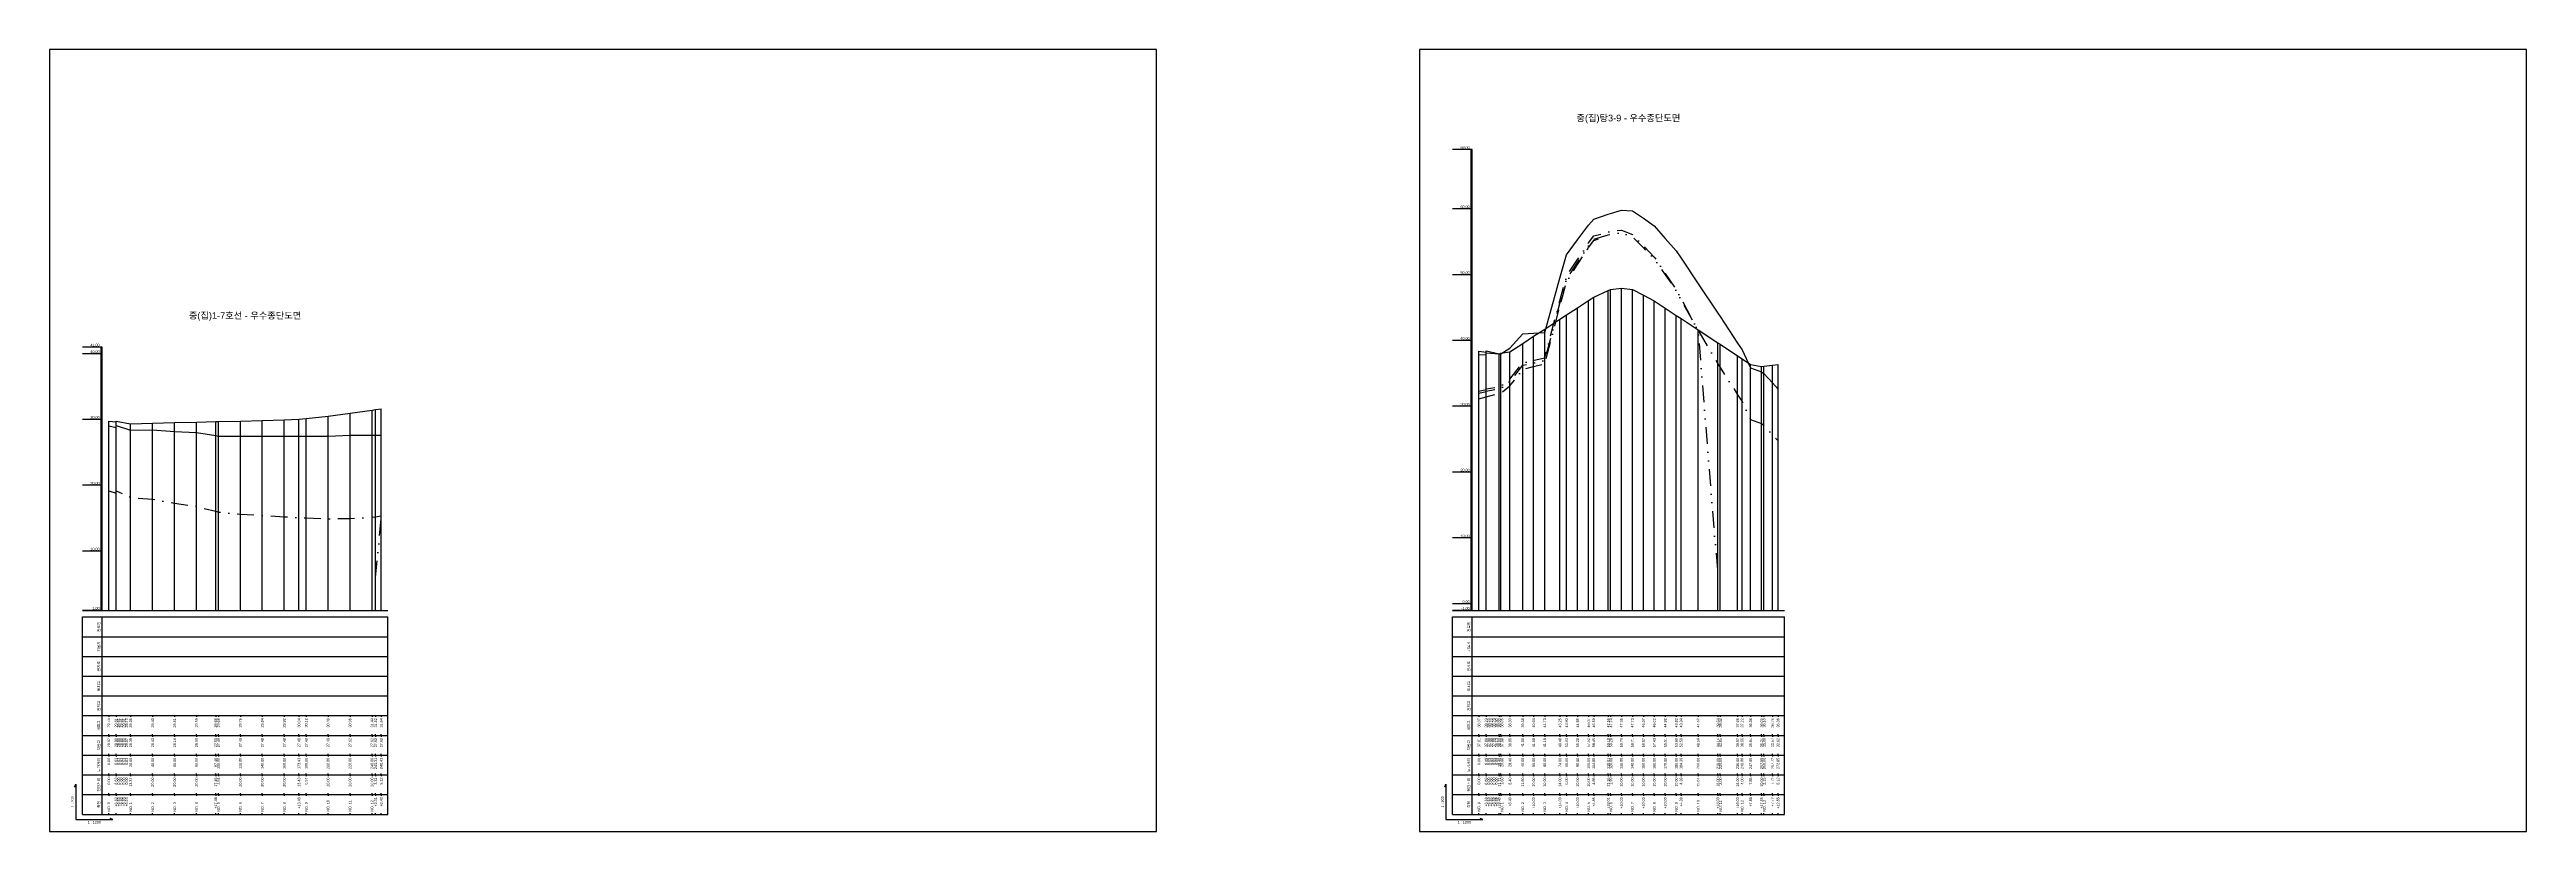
# Model space of a CAD drawing. Header units: millimetres. Extents: x -7351 to 135086, y 1419 to 5643.
# Drawn here: x 82395 to 84277, y 1419 to 2013 of the extents above; entities that cross this region are included whole.
import ezdxf
from ezdxf.enums import TextEntityAlignment as Align

# ---------------------------------------------------------------- set-up
doc = ezdxf.new("R2010")
doc.units = ezdxf.units.MM
for name, pattern in [('BORDER', [44.45, 12.7, -6.35, 12.7, -6.35, 0, -6.35]), ('DASHDOT', [25.4, 12.7, -6.35, 0, -6.35]), ('DIVIDE', [31.75, 12.7, -6.35, 0, -6.35, 0, -6.35])]:
    doc.linetypes.add(name, pattern=pattern)
for name, color, linetype in [('KZ_종단_계획선', 1, 'Continuous'), ('KZ_종단_노선명', 7, 'Continuous'), ('KZ_종단_도각', 7, 'Continuous'), ('KZ_종단_수직선', 7, 'Continuous'), ('KZ_종단_암선1', 56, 'DASHDOT'), ('KZ_종단_암선2', 4, 'DIVIDE'), ('KZ_종단_암선3', 6, 'BORDER'), ('KZ_종단_지반선', 3, 'Continuous'), ('KZ_종단_테이블문자', 7, 'Continuous'), ('KZ_종단_테이블선', 7, 'Continuous'), ('KZ_종단_폴대', 7, 'Continuous')]:
    doc.layers.add(name, color=color, linetype=linetype)
doc.styles.get("Standard").update_dxf_attribs({"font": 'arial.ttf'})

msp = doc.modelspace()

# ---------------------------------------------------------------- linework, layer by layer
at = {"layer": 'KZ_종단_계획선'}
for points in [[(83481.4, 1783.9), (83486.9, 1783.2), (83486.9, 1783.2), (83486.9, 1783.2), (83486.9, 1783.2), (83486.9, 1784.1), (83496.7, 1782), (83498, 1782.3), (83505, 1783.5), (83514.7, 1789.8), (83523, 1795.3), (83531.4, 1800.7), (83543, 1808.3), (83548, 1811.5), (83556.4, 1816.9), (83564.7, 1822.4), (83568.7, 1825), (83579.7, 1830), (83581.4, 1830.8), (83589.7, 1831.8), (83598, 1830.7), (83606.4, 1826.4), (83614.7, 1822.1), (83623, 1816.6), (83631.4, 1811.1), (83635, 1808.7), (83648, 1800.1), (83663, 1790.3), (83664.7, 1789.2), (83678, 1780.4), (83681.4, 1778.2), (83687.9, 1773.8), (83696.2, 1772.3), (83698, 1772.6), (83704.5, 1773.3), (83708.7, 1773.8)], [(82440.4, 1730.7), (82445.9, 1730.1), (82445.9, 1730.1), (82445.9, 1730.1), (82445.9, 1730.1), (82445.9, 1730.7), (82457, 1728.8), (82473.7, 1729.2), (82490.4, 1729.6), (82507, 1730), (82521.6, 1730.4), (82523.7, 1730.4), (82540.4, 1730.8), (82557, 1731.2), (82573.7, 1731.7), (82584.9, 1732.2), (82590.4, 1732.7), (82607, 1734.5), (82623.7, 1736.8), (82640.4, 1739.2), (82643.1, 1739.6), (82647.4, 1740.2)]]:
    msp.add_lwpolyline(points, dxfattribs=at)
at = {"layer": 'KZ_종단_도각'}
for points in [[(82395.4, 1419), (83236.4, 1419), (83236.4, 2013), (82395.4, 2013)], [(83436.4, 1419), (84277.4, 1419), (84277.4, 2013), (83436.4, 2013)]]:
    msp.add_lwpolyline(points, close=True, dxfattribs=at)
at = {"layer": 'KZ_종단_수직선'}
for p, q in [((83579.7, 1587), (83579.7, 1830)), ((83581.4, 1587), (83581.4, 1830.8)), ((83589.7, 1587), (83589.7, 1831.8)), ((83598, 1587), (83598, 1830.7)), ((83606.4, 1587), (83606.4, 1826.4)), ((83543, 1587), (83543, 1808.3)), ((83548, 1587), (83548, 1811.5)), ((83556.4, 1587), (83556.4, 1816.9)), ((83564.7, 1587), (83564.7, 1822.4)), ((83568.7, 1587), (83568.7, 1825)), ((83614.7, 1587), (83614.7, 1822.1)), ((83623, 1587), (83623, 1816.6)), ((83631.4, 1587), (83631.4, 1811.1)), ((83635, 1587), (83635, 1808.7)), ((83514.7, 1587), (83514.7, 1789.8)), ((83523, 1587), (83523, 1795.3)), ((83531.4, 1587), (83531.4, 1800.7)), ((83648, 1587), (83648, 1800.1)), ((83663, 1587), (83663, 1790.3)), ((83664.7, 1587), (83664.7, 1789.2)), ((83481.4, 1587), (83481.4, 1783.9)), ((83486.9, 1587), (83486.9, 1784.1)), ((83486.9, 1587), (83486.9, 1783.2)), ((83486.9, 1587), (83486.9, 1783.2)), ((83486.9, 1587), (83486.9, 1783.2)), ((83486.9, 1587), (83486.9, 1783.2)), ((83496.7, 1587), (83496.7, 1782)), ((83498, 1587), (83498, 1782.3)), ((83505, 1587), (83505, 1783.5)), ((83678, 1587), (83678, 1780.4)), ((83681.4, 1587), (83681.4, 1778.2)), ((83687.9, 1587), (83687.9, 1773.8)), ((83696.2, 1587), (83696.2, 1772.3)), ((83698, 1587), (83698, 1772.6)), ((83704.5, 1587), (83704.5, 1773.3)), ((83708.7, 1587), (83708.7, 1773.8)), ((82573.7, 1587), (82573.7, 1731.7)), ((82584.9, 1587), (82584.9, 1732.2)), ((82590.4, 1587), (82590.4, 1732.7)), ((82607, 1587), (82607, 1734.5)), ((82623.7, 1587), (82623.7, 1736.8)), ((82640.4, 1587), (82640.4, 1739.2)), ((82643.1, 1587), (82643.1, 1739.6)), ((82647.4, 1587), (82647.4, 1740.2)), ((82440.4, 1587), (82440.4, 1730.7)), ((82445.9, 1587), (82445.9, 1730.7)), ((82445.9, 1587), (82445.9, 1730.1)), ((82445.9, 1587), (82445.9, 1730.1)), ((82445.9, 1587), (82445.9, 1730.1)), ((82445.9, 1587), (82445.9, 1730.1)), ((82457, 1587), (82457, 1728.8)), ((82473.7, 1587), (82473.7, 1729.2)), ((82490.4, 1587), (82490.4, 1729.6)), ((82507, 1587), (82507, 1730)), ((82521.6, 1587), (82521.6, 1730.4)), ((82523.7, 1587), (82523.7, 1730.4)), ((82540.4, 1587), (82540.4, 1730.8)), ((82557, 1587), (82557, 1731.2))]:
    msp.add_line(p, q, dxfattribs=at)
at = {"layer": 'KZ_종단_암선1', "flags": 128}
for points in [[(83481.4, 1753.5), (83486.9, 1754.8), (83486.9, 1754.8), (83486.9, 1754.8), (83486.9, 1754.8), (83486.9, 1755.2), (83496.7, 1757), (83498, 1757.2), (83505, 1762.7), (83514.7, 1775.1), (83523, 1776.9), (83531.4, 1778.8), (83543, 1822.2), (83548, 1840.8), (83556.4, 1853.5), (83564.7, 1866.1), (83568.7, 1871.4), (83579.7, 1874.4), (83581.4, 1874.9), (83589.7, 1875.9), (83598, 1872.6), (83606.4, 1864), (83614.7, 1855.4), (83623, 1843), (83631.4, 1830.5), (83635, 1823.7), (83648, 1799.6), (83663, 1774.2), (83664.7, 1771.4), (83678, 1750.8), (83681.4, 1745.7), (83687.9, 1732.1), (83696.2, 1729), (83698, 1727.7), (83704.5, 1720.5), (83708.7, 1715.7)], [(82440.4, 1677.7), (82445.9, 1676), (82445.9, 1676), (82445.9, 1676), (82445.9, 1676), (82445.9, 1677.9), (82457, 1672.8), (82473.7, 1671.4), (82490.4, 1668.4), (82507, 1666), (82521.6, 1662.3), (82523.7, 1661.7), (82540.4, 1660.1), (82557, 1659.1), (82573.7, 1658.1), (82584.9, 1657.4), (82590.4, 1657.3), (82607, 1656.6), (82623.7, 1656.8), (82640.4, 1657.8), (82643.1, 1658.1), (82647.4, 1658.7)]]:
    msp.add_lwpolyline(points, dxfattribs=at)
at = {"layer": 'KZ_종단_암선2', "flags": 128}
for points in [[(83481.4, 1751.9), (83486.9, 1753.2), (83486.9, 1753.2), (83486.9, 1753.2), (83486.9, 1753.2), (83486.9, 1753.6), (83496.7, 1755.3), (83498, 1755.5), (83505, 1760.9), (83514.7, 1773.2), (83523, 1775), (83531.4, 1776.8), (83543, 1820.2), (83548, 1838.8), (83556.4, 1851.3), (83564.7, 1863.8), (83568.7, 1869.1), (83579.7, 1872.2), (83581.4, 1872.7), (83589.7, 1873.8), (83598, 1870.8), (83606.4, 1862.4), (83614.7, 1854.1), (83623, 1841.9), (83631.4, 1829.7), (83635, 1823), (83648, 1799.3), (83663, 1612.8)], [(82643.1, 1612.1), (82647.4, 1658.6)]]:
    msp.add_lwpolyline(points, dxfattribs=at)
at = {"layer": 'KZ_종단_암선3', "flags": 128}
msp.add_lwpolyline([(83481.4, 1747.7), (83486.9, 1749.1), (83486.9, 1749.1), (83486.9, 1749.1), (83486.9, 1749.1), (83486.9, 1749.3), (83496.7, 1751.6), (83498, 1751.8), (83505, 1757.5), (83514.7, 1770.1), (83523, 1772.2), (83531.4, 1774.3), (83543, 1818.1), (83548, 1836.9), (83556.4, 1849.7), (83564.7, 1862.6), (83568.7, 1868), (83579.7, 1871.8), (83581.4, 1872.3)], dxfattribs=at)
at = {"layer": 'KZ_종단_지반선', "flags": 128}
for points in [[(83481.4, 1781.1), (83486.9, 1781.4), (83486.9, 1781.4), (83486.9, 1781.4), (83486.9, 1781.4), (83486.9, 1782.7), (83496.7, 1782), (83498, 1782), (83505, 1786.3), (83514.7, 1797), (83523, 1797.5), (83531.4, 1798), (83543, 1839.4), (83548, 1857.2), (83556.4, 1868.4), (83564.7, 1879.6), (83568.7, 1884.3), (83579.7, 1887.9), (83581.4, 1888.5), (83589.7, 1891), (83598, 1890.6), (83606.4, 1884.9), (83614.7, 1879.2), (83623, 1869.6), (83631.4, 1860), (83635, 1854.5), (83648, 1835), (83663, 1812.8), (83664.7, 1810.3), (83678, 1789.9), (83681.4, 1784.8), (83687.9, 1771.2), (83696.2, 1768.2), (83698, 1767), (83704.5, 1759.9), (83708.7, 1755.1)], [(82440.4, 1727.2), (82445.9, 1726), (82445.9, 1726), (82445.9, 1726), (82445.9, 1726), (82445.9, 1727.4), (82457, 1724), (82473.7, 1724.2), (82490.4, 1722.8), (82507, 1722), (82521.6, 1719.8), (82523.7, 1719.4), (82540.4, 1719.4), (82557, 1719.4), (82573.7, 1719.4), (82584.9, 1719.4), (82590.4, 1719.4), (82607, 1719.4), (82623.7, 1720.1), (82640.4, 1720.1), (82643.1, 1720.1), (82647.4, 1720.1)]]:
    msp.add_lwpolyline(points, dxfattribs=at)
at = {"layer": 'KZ_종단_테이블선'}
for p, q in [((82420.4, 1587), (82652.4, 1587)), ((82420.4, 1567), (82420.4, 1582)), ((82420.4, 1582), (82652.4, 1582)), ((82435.4, 1567), (82435.4, 1582)), ((82652.4, 1567), (82652.4, 1582)), ((83461.4, 1587), (83713.7, 1587)), ((83461.4, 1567), (83461.4, 1582)), ((83461.4, 1582), (83713.7, 1582)), ((83476.4, 1567), (83476.4, 1582)), ((83713.7, 1567), (83713.7, 1582)), ((82420.4, 1552), (82420.4, 1567)), ((82420.4, 1567), (82652.4, 1567)), ((82435.4, 1552), (82435.4, 1567)), ((82652.4, 1552), (82652.4, 1567)), ((83461.4, 1552), (83461.4, 1567)), ((83461.4, 1567), (83713.7, 1567)), ((83476.4, 1552), (83476.4, 1567)), ((83713.7, 1552), (83713.7, 1567)), ((82420.4, 1537), (82420.4, 1552)), ((82420.4, 1552), (82652.4, 1552)), ((82435.4, 1537), (82435.4, 1552)), ((82652.4, 1537), (82652.4, 1552)), ((83461.4, 1537), (83461.4, 1552)), ((83461.4, 1552), (83713.7, 1552)), ((83476.4, 1537), (83476.4, 1552)), ((83713.7, 1537), (83713.7, 1552)), ((82420.4, 1522), (82420.4, 1537)), ((82420.4, 1537), (82652.4, 1537)), ((82435.4, 1522), (82435.4, 1537)), ((82652.4, 1522), (82652.4, 1537)), ((83461.4, 1522), (83461.4, 1537)), ((83461.4, 1537), (83713.7, 1537)), ((83476.4, 1522), (83476.4, 1537)), ((83713.7, 1522), (83713.7, 1537)), ((82420.4, 1507), (82420.4, 1522)), ((82420.4, 1522), (82652.4, 1522)), ((82420.4, 1492), (82420.4, 1507)), ((82420.4, 1507), (82652.4, 1507)), ((82435.4, 1507), (82435.4, 1522)), ((82435.4, 1492), (82435.4, 1507)), ((82440.4, 1507), (82440.4, 1506)), ((82445.9, 1507), (82445.9, 1506)), ((82445.9, 1507), (82445.9, 1506)), ((82445.9, 1507), (82445.9, 1506)), ((82445.9, 1507), (82445.9, 1506)), ((82445.9, 1507), (82445.9, 1506)), ((82457, 1507), (82457, 1506)), ((82473.7, 1507), (82473.7, 1506)), ((82490.4, 1507), (82490.4, 1506)), ((82507, 1507), (82507, 1506)), ((82521.6, 1507), (82521.6, 1506)), ((82523.7, 1507), (82523.7, 1506)), ((82540.4, 1507), (82540.4, 1506)), ((82557, 1507), (82557, 1506)), ((82573.7, 1507), (82573.7, 1506)), ((82584.9, 1507), (82584.9, 1506)), ((82590.4, 1507), (82590.4, 1506)), ((82607, 1507), (82607, 1506)), ((82623.7, 1507), (82623.7, 1506)), ((82640.4, 1507), (82640.4, 1506)), ((82643.1, 1507), (82643.1, 1506)), ((82647.4, 1507), (82647.4, 1506)), ((82652.4, 1507), (82652.4, 1522)), ((82652.4, 1492), (82652.4, 1507)), ((83461.4, 1507), (83461.4, 1522)), ((83461.4, 1522), (83713.7, 1522)), ((83461.4, 1492), (83461.4, 1507)), ((83461.4, 1507), (83713.7, 1507)), ((83476.4, 1507), (83476.4, 1522)), ((83476.4, 1492), (83476.4, 1507)), ((83481.4, 1507), (83481.4, 1506)), ((83486.9, 1507), (83486.9, 1506)), ((83486.9, 1507), (83486.9, 1506)), ((83486.9, 1507), (83486.9, 1506)), ((83486.9, 1507), (83486.9, 1506)), ((83486.9, 1507), (83486.9, 1506)), ((83496.7, 1507), (83496.7, 1506)), ((83498, 1507), (83498, 1506)), ((83505, 1507), (83505, 1506)), ((83514.7, 1507), (83514.7, 1506)), ((83523, 1507), (83523, 1506)), ((83531.4, 1507), (83531.4, 1506)), ((83543, 1507), (83543, 1506)), ((83548, 1507), (83548, 1506)), ((83556.4, 1507), (83556.4, 1506)), ((83564.7, 1507), (83564.7, 1506)), ((83568.7, 1507), (83568.7, 1506)), ((83579.7, 1507), (83579.7, 1506)), ((83581.4, 1507), (83581.4, 1506)), ((83589.7, 1507), (83589.7, 1506)), ((83598, 1507), (83598, 1506)), ((83606.4, 1507), (83606.4, 1506)), ((83614.7, 1507), (83614.7, 1506)), ((83623, 1507), (83623, 1506)), ((83631.4, 1507), (83631.4, 1506)), ((83635, 1507), (83635, 1506)), ((83648, 1507), (83648, 1506)), ((83663, 1507), (83663, 1506)), ((83664.7, 1507), (83664.7, 1506)), ((83678, 1507), (83678, 1506)), ((83681.4, 1507), (83681.4, 1506)), ((83687.9, 1507), (83687.9, 1506)), ((83696.2, 1507), (83696.2, 1506)), ((83698, 1507), (83698, 1506)), ((83704.5, 1507), (83704.5, 1506)), ((83708.7, 1507), (83708.7, 1506)), ((83713.7, 1507), (83713.7, 1522)), ((83713.7, 1492), (83713.7, 1507)), ((82420.4, 1477), (82420.4, 1492)), ((82420.4, 1492), (82652.4, 1492)), ((82435.4, 1477), (82435.4, 1492)), ((82440.4, 1492), (82440.4, 1493)), ((82440.4, 1492), (82440.4, 1491)), ((82445.9, 1492), (82445.9, 1493)), ((82445.9, 1492), (82445.9, 1493)), ((82445.9, 1492), (82445.9, 1493)), ((82445.9, 1492), (82445.9, 1493)), ((82445.9, 1492), (82445.9, 1493)), ((82445.9, 1492), (82445.9, 1491)), ((82445.9, 1492), (82445.9, 1491)), ((82445.9, 1492), (82445.9, 1491)), ((82445.9, 1492), (82445.9, 1491)), ((82445.9, 1492), (82445.9, 1491)), ((82457, 1492), (82457, 1493)), ((82457, 1492), (82457, 1491)), ((82473.7, 1492), (82473.7, 1493)), ((82473.7, 1492), (82473.7, 1491)), ((82490.4, 1492), (82490.4, 1493)), ((82490.4, 1492), (82490.4, 1491)), ((82507, 1492), (82507, 1493)), ((82507, 1492), (82507, 1491)), ((82521.6, 1492), (82521.6, 1493)), ((82521.6, 1492), (82521.6, 1491)), ((82523.7, 1492), (82523.7, 1493)), ((82523.7, 1492), (82523.7, 1491)), ((82540.4, 1492), (82540.4, 1493)), ((82540.4, 1492), (82540.4, 1491)), ((82557, 1492), (82557, 1493)), ((82557, 1492), (82557, 1491)), ((82573.7, 1492), (82573.7, 1493)), ((82573.7, 1492), (82573.7, 1491)), ((82584.9, 1492), (82584.9, 1493)), ((82584.9, 1492), (82584.9, 1491)), ((82590.4, 1492), (82590.4, 1493)), ((82590.4, 1492), (82590.4, 1491)), ((82607, 1492), (82607, 1493)), ((82607, 1492), (82607, 1491)), ((82623.7, 1492), (82623.7, 1493)), ((82623.7, 1492), (82623.7, 1491)), ((82640.4, 1492), (82640.4, 1493)), ((82640.4, 1492), (82640.4, 1491)), ((82643.1, 1492), (82643.1, 1493)), ((82643.1, 1492), (82643.1, 1491)), ((82647.4, 1492), (82647.4, 1493)), ((82647.4, 1492), (82647.4, 1491)), ((82652.4, 1477), (82652.4, 1492)), ((83461.4, 1477), (83461.4, 1492)), ((83461.4, 1492), (83713.7, 1492)), ((83476.4, 1477), (83476.4, 1492)), ((83481.4, 1492), (83481.4, 1493)), ((83481.4, 1492), (83481.4, 1491)), ((83486.9, 1492), (83486.9, 1493)), ((83486.9, 1492), (83486.9, 1493)), ((83486.9, 1492), (83486.9, 1493)), ((83486.9, 1492), (83486.9, 1493)), ((83486.9, 1492), (83486.9, 1493)), ((83486.9, 1492), (83486.9, 1491)), ((83486.9, 1492), (83486.9, 1491)), ((83486.9, 1492), (83486.9, 1491)), ((83486.9, 1492), (83486.9, 1491)), ((83486.9, 1492), (83486.9, 1491)), ((83496.7, 1492), (83496.7, 1493)), ((83496.7, 1492), (83496.7, 1491)), ((83498, 1492), (83498, 1493)), ((83498, 1492), (83498, 1491)), ((83505, 1492), (83505, 1493)), ((83505, 1492), (83505, 1491)), ((83514.7, 1492), (83514.7, 1493)), ((83514.7, 1492), (83514.7, 1491)), ((83523, 1492), (83523, 1493)), ((83523, 1492), (83523, 1491)), ((83531.4, 1492), (83531.4, 1493)), ((83531.4, 1492), (83531.4, 1491)), ((83543, 1492), (83543, 1493)), ((83543, 1492), (83543, 1491)), ((83548, 1492), (83548, 1493)), ((83548, 1492), (83548, 1491)), ((83556.4, 1492), (83556.4, 1493)), ((83556.4, 1492), (83556.4, 1491)), ((83564.7, 1492), (83564.7, 1493)), ((83564.7, 1492), (83564.7, 1491)), ((83568.7, 1492), (83568.7, 1493)), ((83568.7, 1492), (83568.7, 1491)), ((83579.7, 1492), (83579.7, 1493)), ((83579.7, 1492), (83579.7, 1491)), ((83581.4, 1492), (83581.4, 1493)), ((83581.4, 1492), (83581.4, 1491)), ((83589.7, 1492), (83589.7, 1493)), ((83589.7, 1492), (83589.7, 1491)), ((83598, 1492), (83598, 1493)), ((83598, 1492), (83598, 1491)), ((83606.4, 1492), (83606.4, 1493)), ((83606.4, 1492), (83606.4, 1491)), ((83614.7, 1492), (83614.7, 1493)), ((83614.7, 1492), (83614.7, 1491)), ((83623, 1492), (83623, 1493)), ((83623, 1492), (83623, 1491)), ((83631.4, 1492), (83631.4, 1493)), ((83631.4, 1492), (83631.4, 1491)), ((83635, 1492), (83635, 1493)), ((83635, 1492), (83635, 1491)), ((83648, 1492), (83648, 1493)), ((83648, 1492), (83648, 1491)), ((83663, 1492), (83663, 1493)), ((83663, 1492), (83663, 1491)), ((83664.7, 1492), (83664.7, 1493)), ((83664.7, 1492), (83664.7, 1491)), ((83678, 1492), (83678, 1493)), ((83678, 1492), (83678, 1491)), ((83681.4, 1492), (83681.4, 1493)), ((83681.4, 1492), (83681.4, 1491)), ((83687.9, 1492), (83687.9, 1493)), ((83687.9, 1492), (83687.9, 1491)), ((83696.2, 1492), (83696.2, 1493)), ((83696.2, 1492), (83696.2, 1491)), ((83698, 1492), (83698, 1493)), ((83698, 1492), (83698, 1491)), ((83704.5, 1492), (83704.5, 1493)), ((83704.5, 1492), (83704.5, 1491)), ((83708.7, 1492), (83708.7, 1493)), ((83708.7, 1492), (83708.7, 1491)), ((83713.7, 1477), (83713.7, 1492)), ((82420.4, 1462), (82420.4, 1477)), ((82420.4, 1477), (82652.4, 1477)), ((82435.4, 1462), (82435.4, 1477)), ((82440.4, 1477), (82440.4, 1478)), ((82440.4, 1477), (82440.4, 1476)), ((82445.9, 1477), (82445.9, 1478)), ((82445.9, 1477), (82445.9, 1478)), ((82445.9, 1477), (82445.9, 1478)), ((82445.9, 1477), (82445.9, 1478)), ((82445.9, 1477), (82445.9, 1478)), ((82445.9, 1477), (82445.9, 1476)), ((82445.9, 1477), (82445.9, 1476)), ((82445.9, 1477), (82445.9, 1476)), ((82445.9, 1477), (82445.9, 1476)), ((82445.9, 1477), (82445.9, 1476)), ((82457, 1477), (82457, 1478)), ((82457, 1477), (82457, 1476)), ((82473.7, 1477), (82473.7, 1478)), ((82473.7, 1477), (82473.7, 1476)), ((82490.4, 1477), (82490.4, 1478)), ((82490.4, 1477), (82490.4, 1476)), ((82507, 1477), (82507, 1478)), ((82507, 1477), (82507, 1476)), ((82521.6, 1477), (82521.6, 1478)), ((82521.6, 1477), (82521.6, 1476)), ((82523.7, 1477), (82523.7, 1478)), ((82523.7, 1477), (82523.7, 1476)), ((82540.4, 1477), (82540.4, 1478)), ((82540.4, 1477), (82540.4, 1476)), ((82557, 1477), (82557, 1478)), ((82557, 1477), (82557, 1476)), ((82573.7, 1477), (82573.7, 1478)), ((82573.7, 1477), (82573.7, 1476)), ((82584.9, 1477), (82584.9, 1478)), ((82584.9, 1477), (82584.9, 1476)), ((82590.4, 1477), (82590.4, 1478)), ((82590.4, 1477), (82590.4, 1476)), ((82607, 1477), (82607, 1478)), ((82607, 1477), (82607, 1476)), ((82623.7, 1477), (82623.7, 1478)), ((82623.7, 1477), (82623.7, 1476)), ((82640.4, 1477), (82640.4, 1478)), ((82640.4, 1477), (82640.4, 1476)), ((82643.1, 1477), (82643.1, 1478)), ((82643.1, 1477), (82643.1, 1476)), ((82647.4, 1477), (82647.4, 1478)), ((82647.4, 1477), (82647.4, 1476)), ((82652.4, 1462), (82652.4, 1477)), ((83461.4, 1462), (83461.4, 1477)), ((83461.4, 1477), (83713.7, 1477)), ((83476.4, 1462), (83476.4, 1477)), ((83481.4, 1477), (83481.4, 1478)), ((83481.4, 1477), (83481.4, 1476)), ((83486.9, 1477), (83486.9, 1478)), ((83486.9, 1477), (83486.9, 1478)), ((83486.9, 1477), (83486.9, 1478)), ((83486.9, 1477), (83486.9, 1478)), ((83486.9, 1477), (83486.9, 1478)), ((83486.9, 1477), (83486.9, 1476)), ((83486.9, 1477), (83486.9, 1476)), ((83486.9, 1477), (83486.9, 1476)), ((83486.9, 1477), (83486.9, 1476)), ((83486.9, 1477), (83486.9, 1476)), ((83496.7, 1477), (83496.7, 1478)), ((83496.7, 1477), (83496.7, 1476)), ((83498, 1477), (83498, 1478)), ((83498, 1477), (83498, 1476)), ((83505, 1477), (83505, 1478)), ((83505, 1477), (83505, 1476)), ((83514.7, 1477), (83514.7, 1478)), ((83514.7, 1477), (83514.7, 1476)), ((83523, 1477), (83523, 1478)), ((83523, 1477), (83523, 1476)), ((83531.4, 1477), (83531.4, 1478)), ((83531.4, 1477), (83531.4, 1476)), ((83543, 1477), (83543, 1478)), ((83543, 1477), (83543, 1476)), ((83548, 1477), (83548, 1478)), ((83548, 1477), (83548, 1476)), ((83556.4, 1477), (83556.4, 1478)), ((83556.4, 1477), (83556.4, 1476)), ((83564.7, 1477), (83564.7, 1478)), ((83564.7, 1477), (83564.7, 1476)), ((83568.7, 1477), (83568.7, 1478)), ((83568.7, 1477), (83568.7, 1476)), ((83579.7, 1477), (83579.7, 1478)), ((83579.7, 1477), (83579.7, 1476)), ((83581.4, 1477), (83581.4, 1478)), ((83581.4, 1477), (83581.4, 1476)), ((83589.7, 1477), (83589.7, 1478)), ((83589.7, 1477), (83589.7, 1476)), ((83598, 1477), (83598, 1478)), ((83598, 1477), (83598, 1476)), ((83606.4, 1477), (83606.4, 1478)), ((83606.4, 1477), (83606.4, 1476)), ((83614.7, 1477), (83614.7, 1478)), ((83614.7, 1477), (83614.7, 1476)), ((83623, 1477), (83623, 1478)), ((83623, 1477), (83623, 1476)), ((83631.4, 1477), (83631.4, 1478)), ((83631.4, 1477), (83631.4, 1476)), ((83635, 1477), (83635, 1478)), ((83635, 1477), (83635, 1476)), ((83648, 1477), (83648, 1478)), ((83648, 1477), (83648, 1476)), ((83663, 1477), (83663, 1478)), ((83663, 1477), (83663, 1476)), ((83664.7, 1477), (83664.7, 1478)), ((83664.7, 1477), (83664.7, 1476)), ((83678, 1477), (83678, 1478)), ((83678, 1477), (83678, 1476)), ((83681.4, 1477), (83681.4, 1478)), ((83681.4, 1477), (83681.4, 1476)), ((83687.9, 1477), (83687.9, 1478)), ((83687.9, 1477), (83687.9, 1476)), ((83696.2, 1477), (83696.2, 1478)), ((83696.2, 1477), (83696.2, 1476)), ((83698, 1477), (83698, 1478)), ((83698, 1477), (83698, 1476)), ((83704.5, 1477), (83704.5, 1478)), ((83704.5, 1477), (83704.5, 1476)), ((83708.7, 1477), (83708.7, 1478)), ((83708.7, 1477), (83708.7, 1476)), ((83713.7, 1462), (83713.7, 1477)), ((82420.4, 1447), (82420.4, 1462)), ((82420.4, 1462), (82652.4, 1462)), ((82435.4, 1447), (82435.4, 1462)), ((82440.4, 1462), (82440.4, 1463)), ((82440.4, 1462), (82440.4, 1461)), ((82445.9, 1462), (82445.9, 1463)), ((82445.9, 1462), (82445.9, 1463)), ((82445.9, 1462), (82445.9, 1463)), ((82445.9, 1462), (82445.9, 1463)), ((82445.9, 1462), (82445.9, 1463)), ((82445.9, 1462), (82445.9, 1461)), ((82445.9, 1462), (82445.9, 1461)), ((82445.9, 1462), (82445.9, 1461)), ((82445.9, 1462), (82445.9, 1461)), ((82445.9, 1462), (82445.9, 1461)), ((82457, 1462), (82457, 1463)), ((82457, 1462), (82457, 1461)), ((82473.7, 1462), (82473.7, 1463)), ((82473.7, 1462), (82473.7, 1461)), ((82490.4, 1462), (82490.4, 1463)), ((82490.4, 1462), (82490.4, 1461)), ((82507, 1462), (82507, 1463)), ((82507, 1462), (82507, 1461)), ((82521.6, 1462), (82521.6, 1463)), ((82521.6, 1462), (82521.6, 1461)), ((82523.7, 1462), (82523.7, 1463)), ((82523.7, 1462), (82523.7, 1461)), ((82540.4, 1462), (82540.4, 1463)), ((82540.4, 1462), (82540.4, 1461)), ((82557, 1462), (82557, 1463)), ((82557, 1462), (82557, 1461)), ((82573.7, 1462), (82573.7, 1463)), ((82573.7, 1462), (82573.7, 1461)), ((82584.9, 1462), (82584.9, 1463)), ((82584.9, 1462), (82584.9, 1461)), ((82590.4, 1462), (82590.4, 1463)), ((82590.4, 1462), (82590.4, 1461)), ((82607, 1462), (82607, 1463)), ((82607, 1462), (82607, 1461)), ((82623.7, 1462), (82623.7, 1463)), ((82623.7, 1462), (82623.7, 1461)), ((82640.4, 1462), (82640.4, 1463)), ((82640.4, 1462), (82640.4, 1461)), ((82643.1, 1462), (82643.1, 1463)), ((82643.1, 1462), (82643.1, 1461)), ((82647.4, 1462), (82647.4, 1463)), ((82647.4, 1462), (82647.4, 1461)), ((82652.4, 1447), (82652.4, 1462)), ((83461.4, 1447), (83461.4, 1462)), ((83461.4, 1462), (83713.7, 1462)), ((83476.4, 1447), (83476.4, 1462)), ((83481.4, 1462), (83481.4, 1463)), ((83481.4, 1462), (83481.4, 1461)), ((83486.9, 1462), (83486.9, 1463)), ((83486.9, 1462), (83486.9, 1463)), ((83486.9, 1462), (83486.9, 1463)), ((83486.9, 1462), (83486.9, 1463)), ((83486.9, 1462), (83486.9, 1463)), ((83486.9, 1462), (83486.9, 1461)), ((83486.9, 1462), (83486.9, 1461)), ((83486.9, 1462), (83486.9, 1461)), ((83486.9, 1462), (83486.9, 1461)), ((83486.9, 1462), (83486.9, 1461)), ((83496.7, 1462), (83496.7, 1463)), ((83496.7, 1462), (83496.7, 1461)), ((83498, 1462), (83498, 1463)), ((83498, 1462), (83498, 1461)), ((83505, 1462), (83505, 1463)), ((83505, 1462), (83505, 1461)), ((83514.7, 1462), (83514.7, 1463)), ((83514.7, 1462), (83514.7, 1461)), ((83523, 1462), (83523, 1463)), ((83523, 1462), (83523, 1461)), ((83531.4, 1462), (83531.4, 1463)), ((83531.4, 1462), (83531.4, 1461)), ((83543, 1462), (83543, 1463)), ((83543, 1462), (83543, 1461)), ((83548, 1462), (83548, 1463)), ((83548, 1462), (83548, 1461)), ((83556.4, 1462), (83556.4, 1463)), ((83556.4, 1462), (83556.4, 1461)), ((83564.7, 1462), (83564.7, 1463)), ((83564.7, 1462), (83564.7, 1461)), ((83568.7, 1462), (83568.7, 1463)), ((83568.7, 1462), (83568.7, 1461)), ((83579.7, 1462), (83579.7, 1463)), ((83579.7, 1462), (83579.7, 1461)), ((83581.4, 1462), (83581.4, 1463)), ((83581.4, 1462), (83581.4, 1461)), ((83589.7, 1462), (83589.7, 1463)), ((83589.7, 1462), (83589.7, 1461)), ((83598, 1462), (83598, 1463)), ((83598, 1462), (83598, 1461)), ((83606.4, 1462), (83606.4, 1463)), ((83606.4, 1462), (83606.4, 1461)), ((83614.7, 1462), (83614.7, 1463)), ((83614.7, 1462), (83614.7, 1461)), ((83623, 1462), (83623, 1463)), ((83623, 1462), (83623, 1461)), ((83631.4, 1462), (83631.4, 1463)), ((83631.4, 1462), (83631.4, 1461)), ((83635, 1462), (83635, 1463)), ((83635, 1462), (83635, 1461)), ((83648, 1462), (83648, 1463)), ((83648, 1462), (83648, 1461)), ((83663, 1462), (83663, 1463)), ((83663, 1462), (83663, 1461)), ((83664.7, 1462), (83664.7, 1463)), ((83664.7, 1462), (83664.7, 1461)), ((83678, 1462), (83678, 1463)), ((83678, 1462), (83678, 1461)), ((83681.4, 1462), (83681.4, 1463)), ((83681.4, 1462), (83681.4, 1461)), ((83687.9, 1462), (83687.9, 1463)), ((83687.9, 1462), (83687.9, 1461)), ((83696.2, 1462), (83696.2, 1463)), ((83696.2, 1462), (83696.2, 1461)), ((83698, 1462), (83698, 1463)), ((83698, 1462), (83698, 1461)), ((83704.5, 1462), (83704.5, 1463)), ((83704.5, 1462), (83704.5, 1461)), ((83708.7, 1462), (83708.7, 1463)), ((83708.7, 1462), (83708.7, 1461)), ((83713.7, 1447), (83713.7, 1462)), ((82420.4, 1432), (82420.4, 1447)), ((82420.4, 1447), (82652.4, 1447)), ((82420.4, 1432), (82652.4, 1432)), ((82435.4, 1432), (82435.4, 1447)), ((82440.4, 1447), (82440.4, 1448)), ((82440.4, 1447), (82440.4, 1446)), ((82440.4, 1432), (82440.4, 1433)), ((82445.9, 1447), (82445.9, 1448)), ((82445.9, 1447), (82445.9, 1448)), ((82445.9, 1447), (82445.9, 1448)), ((82445.9, 1447), (82445.9, 1448)), ((82445.9, 1447), (82445.9, 1448)), ((82445.9, 1447), (82445.9, 1446)), ((82445.9, 1447), (82445.9, 1446)), ((82445.9, 1447), (82445.9, 1446)), ((82445.9, 1447), (82445.9, 1446)), ((82445.9, 1447), (82445.9, 1446)), ((82445.9, 1432), (82445.9, 1433)), ((82445.9, 1432), (82445.9, 1433)), ((82445.9, 1432), (82445.9, 1433)), ((82445.9, 1432), (82445.9, 1433)), ((82445.9, 1432), (82445.9, 1433)), ((82457, 1447), (82457, 1448)), ((82457, 1447), (82457, 1446)), ((82457, 1432), (82457, 1433)), ((82473.7, 1447), (82473.7, 1448)), ((82473.7, 1447), (82473.7, 1446)), ((82473.7, 1432), (82473.7, 1433)), ((82490.4, 1447), (82490.4, 1448)), ((82490.4, 1447), (82490.4, 1446)), ((82490.4, 1432), (82490.4, 1433)), ((82507, 1447), (82507, 1448)), ((82507, 1447), (82507, 1446)), ((82507, 1432), (82507, 1433)), ((82521.6, 1447), (82521.6, 1448)), ((82521.6, 1447), (82521.6, 1446)), ((82521.6, 1432), (82521.6, 1433)), ((82523.7, 1447), (82523.7, 1448)), ((82523.7, 1447), (82523.7, 1446)), ((82523.7, 1432), (82523.7, 1433)), ((82540.4, 1447), (82540.4, 1448)), ((82540.4, 1447), (82540.4, 1446)), ((82540.4, 1432), (82540.4, 1433)), ((82557, 1447), (82557, 1448)), ((82557, 1447), (82557, 1446)), ((82557, 1432), (82557, 1433)), ((82573.7, 1447), (82573.7, 1448)), ((82573.7, 1447), (82573.7, 1446)), ((82573.7, 1432), (82573.7, 1433)), ((82584.9, 1447), (82584.9, 1448)), ((82584.9, 1447), (82584.9, 1446)), ((82584.9, 1432), (82584.9, 1433)), ((82590.4, 1447), (82590.4, 1448)), ((82590.4, 1447), (82590.4, 1446)), ((82590.4, 1432), (82590.4, 1433)), ((82607, 1447), (82607, 1448)), ((82607, 1447), (82607, 1446)), ((82607, 1432), (82607, 1433)), ((82623.7, 1447), (82623.7, 1448)), ((82623.7, 1447), (82623.7, 1446)), ((82623.7, 1432), (82623.7, 1433)), ((82640.4, 1447), (82640.4, 1448)), ((82640.4, 1447), (82640.4, 1446)), ((82640.4, 1432), (82640.4, 1433)), ((82643.1, 1447), (82643.1, 1448)), ((82643.1, 1447), (82643.1, 1446)), ((82643.1, 1432), (82643.1, 1433)), ((82647.4, 1447), (82647.4, 1448)), ((82647.4, 1447), (82647.4, 1446)), ((82647.4, 1432), (82647.4, 1433)), ((82652.4, 1432), (82652.4, 1447)), ((83461.4, 1432), (83461.4, 1447)), ((83461.4, 1447), (83713.7, 1447)), ((83461.4, 1432), (83713.7, 1432)), ((83476.4, 1432), (83476.4, 1447)), ((83481.4, 1447), (83481.4, 1448)), ((83481.4, 1447), (83481.4, 1446)), ((83481.4, 1432), (83481.4, 1433)), ((83486.9, 1447), (83486.9, 1448)), ((83486.9, 1447), (83486.9, 1448)), ((83486.9, 1447), (83486.9, 1448)), ((83486.9, 1447), (83486.9, 1448)), ((83486.9, 1447), (83486.9, 1448)), ((83486.9, 1447), (83486.9, 1446)), ((83486.9, 1447), (83486.9, 1446)), ((83486.9, 1447), (83486.9, 1446)), ((83486.9, 1447), (83486.9, 1446)), ((83486.9, 1447), (83486.9, 1446)), ((83486.9, 1432), (83486.9, 1433)), ((83486.9, 1432), (83486.9, 1433)), ((83486.9, 1432), (83486.9, 1433)), ((83486.9, 1432), (83486.9, 1433)), ((83486.9, 1432), (83486.9, 1433)), ((83496.7, 1447), (83496.7, 1448)), ((83496.7, 1447), (83496.7, 1446)), ((83496.7, 1432), (83496.7, 1433)), ((83498, 1447), (83498, 1448)), ((83498, 1447), (83498, 1446)), ((83498, 1432), (83498, 1433)), ((83505, 1447), (83505, 1448)), ((83505, 1447), (83505, 1446)), ((83505, 1432), (83505, 1433)), ((83514.7, 1447), (83514.7, 1448)), ((83514.7, 1447), (83514.7, 1446)), ((83514.7, 1432), (83514.7, 1433)), ((83523, 1447), (83523, 1448)), ((83523, 1447), (83523, 1446)), ((83523, 1432), (83523, 1433)), ((83531.4, 1447), (83531.4, 1448)), ((83531.4, 1447), (83531.4, 1446)), ((83531.4, 1432), (83531.4, 1433)), ((83543, 1447), (83543, 1448)), ((83543, 1447), (83543, 1446)), ((83543, 1432), (83543, 1433)), ((83548, 1447), (83548, 1448)), ((83548, 1447), (83548, 1446)), ((83548, 1432), (83548, 1433)), ((83556.4, 1447), (83556.4, 1448)), ((83556.4, 1447), (83556.4, 1446)), ((83556.4, 1432), (83556.4, 1433)), ((83564.7, 1447), (83564.7, 1448)), ((83564.7, 1447), (83564.7, 1446)), ((83564.7, 1432), (83564.7, 1433)), ((83568.7, 1447), (83568.7, 1448)), ((83568.7, 1447), (83568.7, 1446)), ((83568.7, 1432), (83568.7, 1433)), ((83579.7, 1447), (83579.7, 1448)), ((83579.7, 1447), (83579.7, 1446)), ((83579.7, 1432), (83579.7, 1433)), ((83581.4, 1447), (83581.4, 1448)), ((83581.4, 1447), (83581.4, 1446)), ((83581.4, 1432), (83581.4, 1433)), ((83589.7, 1447), (83589.7, 1448)), ((83589.7, 1447), (83589.7, 1446)), ((83589.7, 1432), (83589.7, 1433)), ((83598, 1447), (83598, 1448)), ((83598, 1447), (83598, 1446)), ((83598, 1432), (83598, 1433)), ((83606.4, 1447), (83606.4, 1448)), ((83606.4, 1447), (83606.4, 1446)), ((83606.4, 1432), (83606.4, 1433)), ((83614.7, 1447), (83614.7, 1448)), ((83614.7, 1447), (83614.7, 1446)), ((83614.7, 1432), (83614.7, 1433)), ((83623, 1447), (83623, 1448)), ((83623, 1447), (83623, 1446)), ((83623, 1432), (83623, 1433)), ((83631.4, 1447), (83631.4, 1448)), ((83631.4, 1447), (83631.4, 1446)), ((83631.4, 1432), (83631.4, 1433)), ((83635, 1447), (83635, 1448)), ((83635, 1447), (83635, 1446)), ((83635, 1432), (83635, 1433)), ((83648, 1447), (83648, 1448)), ((83648, 1447), (83648, 1446)), ((83648, 1432), (83648, 1433)), ((83663, 1447), (83663, 1448)), ((83663, 1447), (83663, 1446)), ((83663, 1432), (83663, 1433)), ((83664.7, 1447), (83664.7, 1448)), ((83664.7, 1447), (83664.7, 1446)), ((83664.7, 1432), (83664.7, 1433)), ((83678, 1447), (83678, 1448)), ((83678, 1447), (83678, 1446)), ((83678, 1432), (83678, 1433)), ((83681.4, 1447), (83681.4, 1448)), ((83681.4, 1447), (83681.4, 1446)), ((83681.4, 1432), (83681.4, 1433)), ((83687.9, 1447), (83687.9, 1448)), ((83687.9, 1447), (83687.9, 1446)), ((83687.9, 1432), (83687.9, 1433)), ((83696.2, 1447), (83696.2, 1448)), ((83696.2, 1447), (83696.2, 1446)), ((83696.2, 1432), (83696.2, 1433)), ((83698, 1447), (83698, 1448)), ((83698, 1447), (83698, 1446)), ((83698, 1432), (83698, 1433)), ((83704.5, 1447), (83704.5, 1448)), ((83704.5, 1447), (83704.5, 1446)), ((83704.5, 1432), (83704.5, 1433)), ((83708.7, 1447), (83708.7, 1448)), ((83708.7, 1447), (83708.7, 1446)), ((83708.7, 1432), (83708.7, 1433)), ((83713.7, 1432), (83713.7, 1447))]:
    msp.add_line(p, q, dxfattribs=at)
for points in [[(82415.4, 1453), (82414.4, 1453), (82415.4, 1455), (82415.4, 1428), (82443.4, 1428), (82441.4, 1429), (82441.4, 1428)], [(83456.4, 1453), (83455.4, 1453), (83456.4, 1455), (83456.4, 1428), (83484.4, 1428), (83482.4, 1429), (83482.4, 1428)]]:
    msp.add_lwpolyline(points, dxfattribs=at)
at = {"layer": 'KZ_종단_폴대'}
for p, q in [((83476.4, 1937), (83461.4, 1937)), ((83476.4, 1892), (83461.4, 1892)), ((83476.4, 1842), (83461.4, 1842)), ((83476.4, 1792), (83461.4, 1792)), ((82435.4, 1787), (82420.4, 1787)), ((82435.4, 1782), (82420.4, 1782)), ((82435.4, 1732), (82420.4, 1732)), ((83476.4, 1742), (83461.4, 1742)), ((82435.4, 1682), (82420.4, 1682)), ((83476.4, 1692), (83461.4, 1692)), ((83476.4, 1642), (83461.4, 1642)), ((82435.4, 1632), (82420.4, 1632)), ((82435.4, 1587), (82420.4, 1587)), ((83476.4, 1592), (83461.4, 1592)), ((83476.4, 1587), (83461.4, 1587))]:
    msp.add_line(p, q, dxfattribs=at)
for points in [[(83476.4, 1587), (83476.4, 1937), (83475.4, 1937), (83475.4, 1587), (83476.4, 1587)], [(82435.4, 1587), (82435.4, 1787), (82434.4, 1787), (82434.4, 1587), (82435.4, 1587)]]:
    msp.add_lwpolyline(points, dxfattribs=at)
for points in [[(83475.9, 1922, 1, 1, 0), (83475.9, 1932, 1, 1, 0)], [(83475.9, 1902, 1, 1, 0), (83475.9, 1912, 1, 1, 0)], [(83475.9, 1882, 1, 1, 0), (83475.9, 1892, 1, 1, 0)], [(83475.9, 1862, 1, 1, 0), (83475.9, 1872, 1, 1, 0)], [(83475.9, 1842, 1, 1, 0), (83475.9, 1852, 1, 1, 0)], [(83475.9, 1822, 1, 1, 0), (83475.9, 1832, 1, 1, 0)], [(83475.9, 1802, 1, 1, 0), (83475.9, 1812, 1, 1, 0)], [(83475.9, 1782, 1, 1, 0), (83475.9, 1792, 1, 1, 0)], [(82434.9, 1782, 1, 1, 0), (82434.9, 1787, 1, 1, 0)], [(82434.9, 1762, 1, 1, 0), (82434.9, 1772, 1, 1, 0)], [(83475.9, 1762, 1, 1, 0), (83475.9, 1772, 1, 1, 0)], [(82434.9, 1742, 1, 1, 0), (82434.9, 1752, 1, 1, 0)], [(83475.9, 1742, 1, 1, 0), (83475.9, 1752, 1, 1, 0)], [(82434.9, 1722, 1, 1, 0), (82434.9, 1732, 1, 1, 0)], [(83475.9, 1722, 1, 1, 0), (83475.9, 1732, 1, 1, 0)], [(82434.9, 1702, 1, 1, 0), (82434.9, 1712, 1, 1, 0)], [(83475.9, 1702, 1, 1, 0), (83475.9, 1712, 1, 1, 0)], [(82434.9, 1682, 1, 1, 0), (82434.9, 1692, 1, 1, 0)], [(83475.9, 1682, 1, 1, 0), (83475.9, 1692, 1, 1, 0)], [(82434.9, 1662, 1, 1, 0), (82434.9, 1672, 1, 1, 0)], [(83475.9, 1662, 1, 1, 0), (83475.9, 1672, 1, 1, 0)], [(82434.9, 1642, 1, 1, 0), (82434.9, 1652, 1, 1, 0)], [(83475.9, 1642, 1, 1, 0), (83475.9, 1652, 1, 1, 0)], [(82434.9, 1622, 1, 1, 0), (82434.9, 1632, 1, 1, 0)], [(83475.9, 1622, 1, 1, 0), (83475.9, 1632, 1, 1, 0)], [(82434.9, 1602, 1, 1, 0), (82434.9, 1612, 1, 1, 0)], [(83475.9, 1602, 1, 1, 0), (83475.9, 1612, 1, 1, 0)], [(82434.9, 1587, 1, 1, 0), (82434.9, 1592, 1, 1, 0)], [(83475.9, 1587, 1, 1, 0), (83475.9, 1592, 1, 1, 0)]]:
    msp.add_lwpolyline(points, format="xyseb", dxfattribs=at)

# ---------------------------------------------------------------- texts
at = {"layer": 'KZ_종단_노선명'}
for s, p in [('중(집)탕3-9 - 우수종단도면', (83595, 1957)), ('중(집)1-7호선 - 우수종단도면', (82543.9, 1807))]:
    msp.add_text(s, height=5, dxfattribs=at).set_placement(p, align=Align.BOTTOM_CENTER)
at = {"layer": 'KZ_종단_테이블문자'}
for s, p in [('29.74', (82440.4, 1505)), ('29.02', (82440.4, 1490)), ('29.61', (82445.9, 1505)), ('28.80', (82445.9, 1490)), ('29.61', (82447.9, 1505)), ('28.80', (82447.9, 1490)), ('29.61', (82449.9, 1505)), ('28.80', (82449.9, 1490)), ('29.61', (82451.9, 1505)), ('28.80', (82451.9, 1490)), ('29.73', (82453.9, 1505)), ('29.07', (82453.9, 1490)), ('29.35', (82457, 1505)), ('28.39', (82457, 1490)), ('29.43', (82473.7, 1505)), ('28.43', (82473.7, 1490)), ('29.51', (82490.4, 1505)), ('28.15', (82490.4, 1490)), ('29.59', (82507, 1505)), ('28.00', (82507, 1490)), ('29.66', (82521.6, 1505)), ('27.55', (82521.6, 1490)), ('29.68', (82523.7, 1505)), ('27.48', (82523.7, 1490)), ('29.76', (82540.4, 1505)), ('27.48', (82540.4, 1490)), ('29.84', (82557, 1505)), ('27.48', (82557, 1490)), ('29.92', (82573.7, 1505)), ('27.48', (82573.7, 1490)), ('30.04', (82584.9, 1505)), ('27.48', (82584.9, 1490)), ('30.12', (82590.4, 1505)), ('27.48', (82590.4, 1490)), ('30.48', (82607, 1505)), ('27.48', (82607, 1490)), ('30.96', (82623.7, 1505)), ('27.62', (82623.7, 1490)), ('31.44', (82640.4, 1505)), ('27.62', (82640.4, 1490)), ('31.52', (82643.1, 1505)), ('27.62', (82643.1, 1490)), ('31.64', (82647.4, 1505)), ('27.62', (82647.4, 1490)), ('38.37', (83481.4, 1505)), ('37.81', (83481.4, 1490)), ('38.23', (83486.9, 1505)), ('37.88', (83486.9, 1490)), ('38.23', (83488.9, 1505)), ('37.88', (83488.9, 1490)), ('38.23', (83490.9, 1505)), ('37.88', (83490.9, 1490)), ('38.23', (83492.9, 1505)), ('37.88', (83492.9, 1490)), ('38.40', (83494.9, 1505)), ('38.13', (83494.9, 1490)), ('38.00', (83496.9, 1505)), ('38.00', (83496.9, 1490)), ('38.05', (83498.9, 1505)), ('37.98', (83498.9, 1490)), ('38.30', (83505, 1505)), ('38.85', (83505, 1490)), ('39.56', (83514.7, 1505)), ('41.00', (83514.7, 1490)), ('40.64', (83523, 1505)), ('41.09', (83523, 1490)), ('41.73', (83531.4, 1505)), ('41.18', (83531.4, 1490)), ('43.25', (83543, 1505)), ('49.48', (83543, 1490)), ('43.90', (83548, 1505)), ('53.03', (83548, 1490)), ('44.98', (83556.4, 1505)), ('55.28', (83556.4, 1490)), ('46.07', (83564.7, 1505)), ('57.52', (83564.7, 1490)), ('46.59', (83568.7, 1505)), ('58.45', (83568.7, 1490)), ('47.59', (83579.7, 1505)), ('59.18', (83579.7, 1490)), ('47.74', (83581.7, 1505)), ('59.29', (83581.7, 1490)), ('47.95', (83589.7, 1505)), ('59.79', (83589.7, 1490)), ('47.73', (83598, 1505)), ('59.71', (83598, 1490)), ('46.87', (83606.4, 1505)), ('58.57', (83606.4, 1490)), ('46.02', (83614.7, 1505)), ('57.43', (83614.7, 1490)), ('44.92', (83623, 1505)), ('55.51', (83623, 1490)), ('43.82', (83631.4, 1505)), ('53.60', (83631.4, 1490)), ('43.34', (83635, 1505)), ('52.50', (83635, 1490)), ('41.62', (83648, 1505)), ('48.58', (83648, 1490)), ('39.64', (83663, 1505)), ('44.14', (83663, 1490)), ('39.42', (83665, 1505)), ('43.65', (83665, 1490)), ('37.66', (83678, 1505)), ('39.57', (83678, 1490)), ('37.22', (83681.4, 1505)), ('38.55', (83681.4, 1490)), ('36.36', (83687.9, 1505)), ('35.84', (83687.9, 1490)), ('36.06', (83696.2, 1505)), ('35.24', (83696.2, 1490)), ('36.10', (83698.2, 1505)), ('35.00', (83698.2, 1490)), ('36.26', (83704.5, 1505)), ('33.57', (83704.5, 1490)), ('36.36', (83708.7, 1505)), ('32.62', (83708.7, 1490)), ('0.00', (82440.4, 1475)), ('6.63', (82445.9, 1475)), ('6.63', (82447.9, 1475)), ('6.63', (82449.9, 1475)), ('6.63', (82451.9, 1475)), ('6.63', (82453.9, 1475)), ('20.00', (82457, 1475)), ('40.00', (82473.7, 1475)), ('60.00', (82490.4, 1475)), ('80.00', (82507, 1475)), ('97.46', (82521.6, 1475)), ('100.00', (82523.7, 1475)), ('120.00', (82540.4, 1475)), ('140.00', (82557, 1475)), ('160.00', (82573.7, 1475)), ('173.43', (82584.9, 1475)), ('180.00', (82590.4, 1475)), ('200.00', (82607, 1475)), ('220.00', (82623.7, 1475)), ('240.00', (82640.4, 1475)), ('243.31', (82643.1, 1475)), ('248.43', (82647.4, 1475)), ('0.00', (83481.4, 1475)), ('6.69', (83486.9, 1475)), ('6.69', (83488.9, 1475)), ('6.69', (83490.9, 1475)), ('6.69', (83492.9, 1475)), ('6.69', (83494.9, 1475)), ('18.40', (83496.9, 1475)), ('20.00', (83498.9, 1475)), ('28.40', (83505, 1475)), ('40.00', (83514.7, 1475)), ('50.00', (83523, 1475)), ('60.00', (83531.4, 1475)), ('74.00', (83543, 1475)), ('80.00', (83548, 1475)), ('90.00', (83556.4, 1475)), ('100.00', (83564.7, 1475)), ('104.85', (83568.7, 1475)), ('118.01', (83579.7, 1475)), ('120.00', (83581.7, 1475)), ('130.00', (83589.7, 1475)), ('140.00', (83598, 1475)), ('150.00', (83606.4, 1475)), ('160.00', (83614.7, 1475)), ('170.00', (83623, 1475)), ('180.00', (83631.4, 1475)), ('184.39', (83635, 1475)), ('200.00', (83648, 1475)), ('218.00', (83663, 1475)), ('220.00', (83665, 1475)), ('236.00', (83678, 1475)), ('240.00', (83681.4, 1475)), ('247.85', (83687.9, 1475)), ('257.85', (83696.2, 1475)), ('260.00', (83698.2, 1475)), ('267.72', (83704.5, 1475)), ('272.85', (83708.7, 1475)), ('0.00', (82440.4, 1460)), ('6.63', (82445.9, 1460)), ('0.00', (82447.9, 1460)), ('0.00', (82449.9, 1460)), ('0.00', (82451.9, 1460)), ('0.00', (82453.9, 1460)), ('13.37', (82457, 1460)), ('20.00', (82473.7, 1460)), ('20.00', (82490.4, 1460)), ('20.00', (82507, 1460)), ('17.46', (82521.6, 1460)), ('2.54', (82523.7, 1460)), ('20.00', (82540.4, 1460)), ('20.00', (82557, 1460)), ('20.00', (82573.7, 1460)), ('13.43', (82584.9, 1460)), ('6.57', (82590.4, 1460)), ('20.00', (82607, 1460)), ('20.00', (82623.7, 1460)), ('20.00', (82640.4, 1460)), ('3.31', (82643.1, 1460)), ('5.12', (82647.4, 1460)), ('0.00', (83481.4, 1460)), ('6.69', (83486.9, 1460)), ('0.00', (83488.9, 1460)), ('0.00', (83490.9, 1460)), ('0.00', (83492.9, 1460)), ('0.00', (83494.9, 1460)), ('11.71', (83496.9, 1460)), ('1.60', (83498.9, 1460)), ('8.40', (83505, 1460)), ('11.60', (83514.7, 1460)), ('10.00', (83523, 1460)), ('10.00', (83531.4, 1460)), ('14.00', (83543, 1460)), ('6.00', (83548, 1460)), ('10.00', (83556.4, 1460)), ('10.00', (83564.7, 1460)), ('4.85', (83568.7, 1460)), ('13.16', (83579.7, 1460)), ('1.99', (83581.7, 1460)), ('10.00', (83589.7, 1460)), ('10.00', (83598, 1460)), ('10.00', (83606.4, 1460)), ('10.00', (83614.7, 1460)), ('10.00', (83623, 1460)), ('10.00', (83631.4, 1460)), ('4.39', (83635, 1460)), ('15.61', (83648, 1460)), ('18.00', (83663, 1460)), ('2.00', (83665, 1460)), ('16.00', (83678, 1460)), ('4.00', (83681.4, 1460)), ('7.85', (83687.9, 1460)), ('10.00', (83696.2, 1460)), ('2.15', (83698.2, 1460)), ('7.72', (83704.5, 1460)), ('5.12', (83708.7, 1460)), ('+6.63', (82445.9, 1445)), ('+6.63', (82447.9, 1445)), ('+6.63', (82449.9, 1445)), ('+6.63', (82451.9, 1445)), ('+6.63', (82453.9, 1445)), ('+17.46', (82521.6, 1445)), ('+13.43', (82584.9, 1445)), ('+3.31', (82643.1, 1445)), ('+8.43', (82647.4, 1445)), ('+6.69', (83486.9, 1445)), ('+6.69', (83488.9, 1445)), ('+6.69', (83490.9, 1445)), ('+6.69', (83492.9, 1445)), ('+6.69', (83494.9, 1445)), ('+18.40', (83496.9, 1445)), ('+8.40', (83505, 1445)), ('+10.00', (83523, 1445)), ('+14.00', (83543, 1445)), ('+10.00', (83556.4, 1445)), ('+4.85', (83568.7, 1445)), ('+18.01', (83579.7, 1445)), ('+10.00', (83589.7, 1445)), ('+10.00', (83606.4, 1445)), ('+10.00', (83623, 1445)), ('+4.39', (83635, 1445)), ('+18.00', (83663, 1445)), ('+16.00', (83678, 1445)), ('+7.85', (83687.9, 1445)), ('+17.85', (83696.2, 1445)), ('+7.72', (83704.5, 1445)), ('+12.85', (83708.7, 1445))]:
    msp.add_text(s, height=2, rotation=90, dxfattribs=at).set_placement(p, align=Align.MIDDLE_RIGHT)
for s, p in [('NO. 0', (82440.4, 1434)), ('NO. 1', (82457, 1434)), ('NO. 2', (82473.7, 1434)), ('NO. 3', (82490.4, 1434)), ('NO. 4', (82507, 1434)), ('NO. 5', (82523.7, 1434)), ('NO. 6', (82540.4, 1434)), ('NO. 7', (82557, 1434)), ('NO. 8', (82573.7, 1434)), ('NO. 9', (82590.4, 1434)), ('NO. 10', (82607, 1434)), ('NO. 11', (82623.7, 1434)), ('NO. 12', (82640.4, 1434)), ('NO. 0', (83481.4, 1434)), ('NO. 1', (83498.9, 1434)), ('NO. 2', (83514.7, 1434)), ('NO. 3', (83531.4, 1434)), ('NO. 4', (83548, 1434)), ('NO. 5', (83564.7, 1434)), ('NO. 6', (83581.7, 1434)), ('NO. 7', (83598, 1434)), ('NO. 8', (83614.7, 1434)), ('NO. 9', (83631.4, 1434)), ('NO. 10', (83648, 1434)), ('NO. 11', (83665, 1434)), ('NO. 12', (83681.4, 1434)), ('NO. 13', (83698.2, 1434))]:
    msp.add_text(s, height=2, rotation=90, dxfattribs=at).set_placement(p, align=Align.MIDDLE_LEFT)
at = {"layer": 'KZ_종단_테이블선'}
for s, p in [('관로명', (82434.4, 1574.5)), ('기울기', (82434.4, 1559.5)), ('관로명', (83475.4, 1574.5)), ('기울기', (83475.4, 1559.5)), ('관기초', (82434.4, 1544.5)), ('관기초', (83475.4, 1544.5)), ('토피고', (82434.4, 1529.5)), ('토피고', (83475.4, 1529.5)), ('관저고', (82434.4, 1514.5)), ('관저고', (83475.4, 1514.5)), ('계획고', (82434.4, 1499.5)), ('지반고', (82434.4, 1484.5)), ('계획고', (83475.4, 1499.5)), ('지반고', (83475.4, 1484.5)), ('누가거리', (82434.4, 1469.5)), ('누가거리', (83475.4, 1469.5)), ('점간거리', (82434.4, 1454.5)), ('점간거리', (83475.4, 1454.5)), ('1 : 200', (82414.4, 1441.5)), ('측점', (82434.4, 1439.5)), ('1 : 200', (83455.4, 1441.5)), ('측점', (83475.4, 1439.5))]:
    msp.add_text(s, height=2, rotation=90, dxfattribs=at).set_placement(p, align=Align.BOTTOM_CENTER)
for p in [(82429.4, 1427), (83470.4, 1427)]:
    msp.add_text('1 : 1200', height=2, dxfattribs=at).set_placement(p, align=Align.TOP_CENTER)
at = {"layer": 'KZ_종단_폴대'}
for s, p in [('69.00', (83474.4, 1937)), ('60.00', (83474.4, 1892)), ('50.00', (83474.4, 1842)), ('41.00', (82433.4, 1787)), ('40.00', (83474.4, 1792)), ('40.00', (82433.4, 1782)), ('30.00', (82433.4, 1732)), ('30.00', (83474.4, 1742)), ('20.00', (83474.4, 1692)), ('20.00', (82433.4, 1682)), ('10.00', (83474.4, 1642)), ('10.00', (82433.4, 1632)), ('1.00', (82433.4, 1587)), ('-1.00', (83474.4, 1587)), ('0.00', (83474.4, 1592))]:
    msp.add_text(s, height=2, dxfattribs=at).set_placement(p, align=Align.BOTTOM_RIGHT)

doc.saveas('drawing.dxf')
